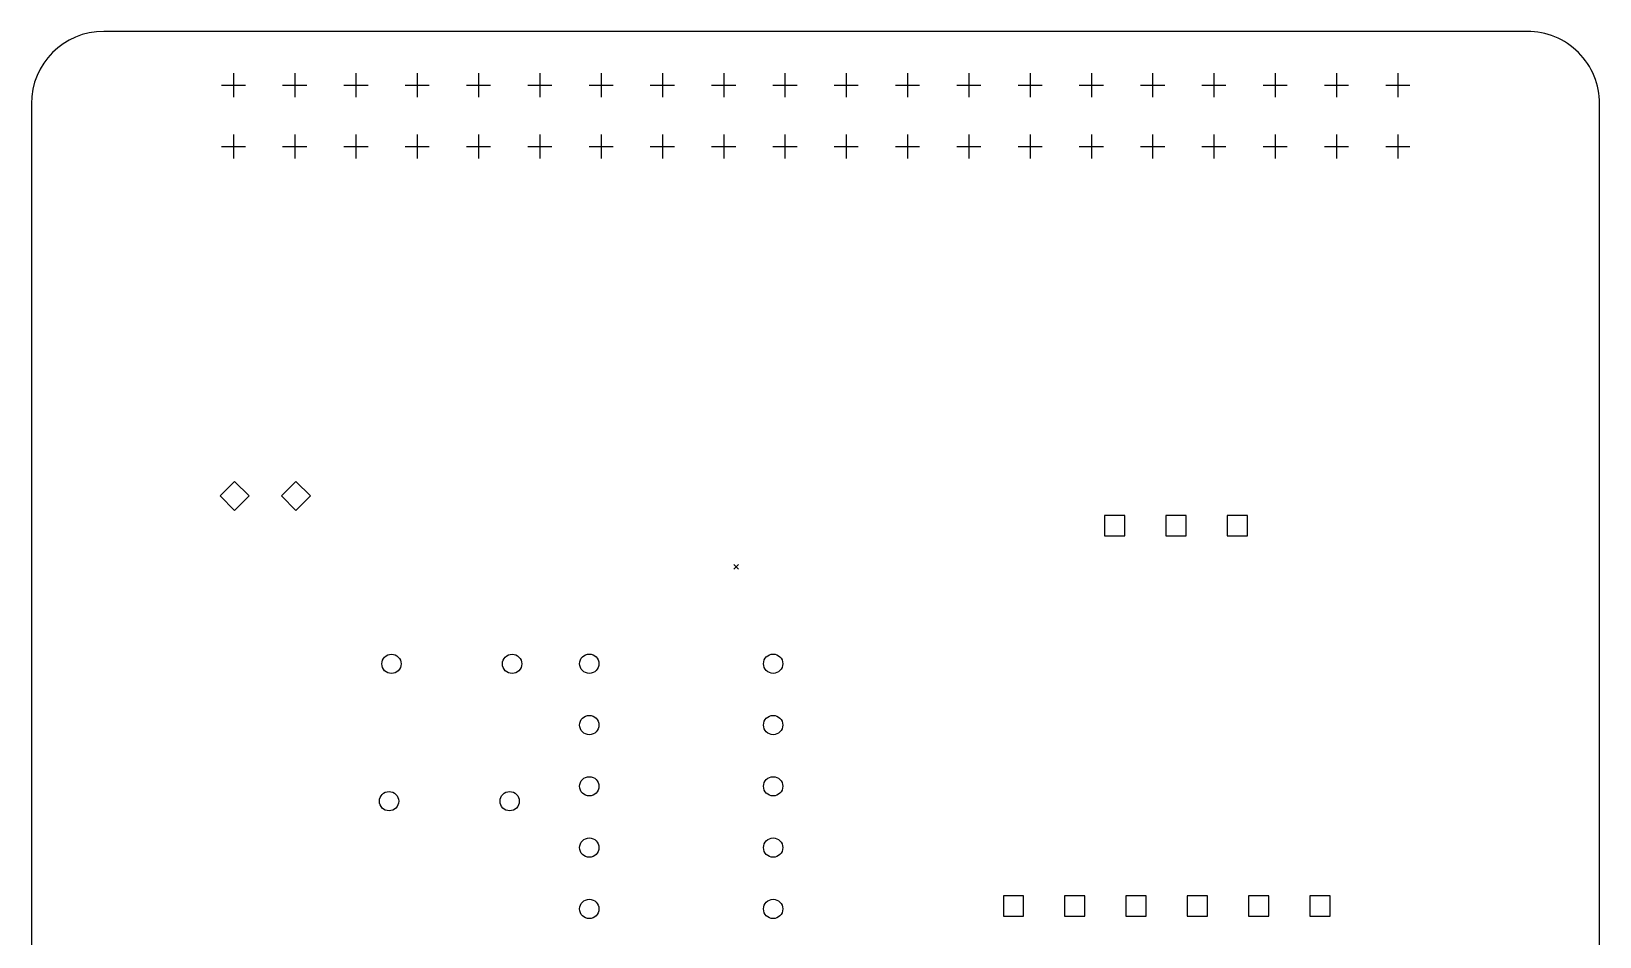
# Model space of a CAD drawing. Extents: x 77.3 to 143.5, y -135.5 to -60.8.
# Drawn here: x 78.5 to 143.5, y -98.3 to -60.8 of the extents above; entities that cross this region are included whole.
import ezdxf

# ---------------------------------------------------------------- set-up
doc = ezdxf.new("R2010")
doc.units = 0
doc.layers.add('BLACK', color=7, linetype='CONTINUOUS')

msp = doc.modelspace()

# ---------------------------------------------------------------- linework, layer by layer
at = {"layer": 'BLACK', "linetype": 'CONTINUOUS'}
for p, q in [((140.546, -60.8176), (81.5464, -60.8176)), ((86.92, -62.55), (86.92, -63.55)), ((89.46, -62.55), (89.46, -63.55)), ((92, -62.55), (92, -63.55)), ((94.54, -62.55), (94.54, -63.55)), ((97.08, -62.55), (97.08, -63.55)), ((99.62, -62.55), (99.62, -63.55)), ((102.16, -62.55), (102.16, -63.55)), ((104.7, -62.55), (104.7, -63.55)), ((107.24, -62.55), (107.24, -63.55)), ((109.78, -62.55), (109.78, -63.55)), ((112.32, -62.55), (112.32, -63.55)), ((114.86, -62.55), (114.86, -63.55)), ((117.4, -62.55), (117.4, -63.55)), ((119.94, -62.55), (119.94, -63.55)), ((122.48, -62.55), (122.48, -63.55)), ((125.02, -62.55), (125.02, -63.55)), ((127.56, -62.55), (127.56, -63.55)), ((130.1, -62.55), (130.1, -63.55)), ((132.64, -62.55), (132.64, -63.55)), ((135.18, -62.55), (135.18, -63.55)), ((86.42, -63.05), (87.42, -63.05)), ((88.96, -63.05), (89.96, -63.05)), ((91.5, -63.05), (92.5, -63.05)), ((94.04, -63.05), (95.04, -63.05)), ((96.58, -63.05), (97.58, -63.05)), ((99.12, -63.05), (100.12, -63.05)), ((101.66, -63.05), (102.66, -63.05)), ((104.2, -63.05), (105.2, -63.05)), ((106.74, -63.05), (107.74, -63.05)), ((109.28, -63.05), (110.28, -63.05)), ((111.82, -63.05), (112.82, -63.05)), ((114.36, -63.05), (115.36, -63.05)), ((116.9, -63.05), (117.9, -63.05)), ((119.44, -63.05), (120.44, -63.05)), ((121.98, -63.05), (122.98, -63.05)), ((124.52, -63.05), (125.52, -63.05)), ((127.06, -63.05), (128.06, -63.05)), ((129.6, -63.05), (130.6, -63.05)), ((132.14, -63.05), (133.14, -63.05)), ((134.68, -63.05), (135.68, -63.05)), ((78.5464, -63.8176), (78.5464, -113.818)), ((143.546, -113.823), (143.546, -63.8176)), ((86.42, -65.59), (87.42, -65.59)), ((86.92, -65.09), (86.92, -66.09)), ((88.96, -65.59), (89.96, -65.59)), ((89.46, -65.09), (89.46, -66.09)), ((91.5, -65.59), (92.5, -65.59)), ((92, -65.09), (92, -66.09)), ((94.04, -65.59), (95.04, -65.59)), ((94.54, -65.09), (94.54, -66.09)), ((96.58, -65.59), (97.58, -65.59)), ((97.08, -65.09), (97.08, -66.09)), ((99.12, -65.59), (100.12, -65.59)), ((99.62, -65.09), (99.62, -66.09)), ((101.66, -65.59), (102.66, -65.59)), ((102.16, -65.09), (102.16, -66.09)), ((104.2, -65.59), (105.2, -65.59)), ((104.7, -65.09), (104.7, -66.09)), ((106.74, -65.59), (107.74, -65.59)), ((107.24, -65.09), (107.24, -66.09)), ((109.28, -65.59), (110.28, -65.59)), ((109.78, -65.09), (109.78, -66.09)), ((111.82, -65.59), (112.82, -65.59)), ((112.32, -65.09), (112.32, -66.09)), ((114.36, -65.59), (115.36, -65.59)), ((114.86, -65.09), (114.86, -66.09)), ((116.9, -65.59), (117.9, -65.59)), ((117.4, -65.09), (117.4, -66.09)), ((119.44, -65.59), (120.44, -65.59)), ((119.94, -65.09), (119.94, -66.09)), ((121.98, -65.59), (122.98, -65.59)), ((122.48, -65.09), (122.48, -66.09)), ((124.52, -65.59), (125.52, -65.59)), ((125.02, -65.09), (125.02, -66.09)), ((127.06, -65.59), (128.06, -65.59)), ((127.56, -65.09), (127.56, -66.09)), ((129.6, -65.59), (130.6, -65.59)), ((130.1, -65.09), (130.1, -66.09)), ((132.14, -65.59), (133.14, -65.59)), ((132.64, -65.09), (132.64, -66.09)), ((134.68, -65.59), (135.68, -65.59)), ((135.18, -65.09), (135.18, -66.09)), ((86.9696, -79.4608), (86.3696, -80.0608)), ((87.5696, -80.0608), (86.9696, -79.4608)), ((89.5096, -79.4608), (88.9096, -80.0608)), ((90.1096, -80.0608), (89.5096, -79.4608)), ((86.3696, -80.0608), (86.9696, -80.6608)), ((86.9696, -80.6608), (87.5696, -80.0608)), ((88.9096, -80.0608), (89.5096, -80.6608)), ((89.5096, -80.6608), (90.1096, -80.0608)), ((123.865, -80.8793), (123.023, -80.8793)), ((123.023, -80.8793), (123.023, -81.7207)), ((123.865, -81.7207), (123.865, -80.8793)), ((126.405, -80.8793), (125.563, -80.8793)), ((125.563, -80.8793), (125.563, -81.7207)), ((126.405, -81.7207), (126.405, -80.8793)), ((128.945, -80.8793), (128.103, -80.8793)), ((128.103, -80.8793), (128.103, -81.7207)), ((128.945, -81.7207), (128.945, -80.8793)), ((123.023, -81.7207), (123.865, -81.7207)), ((125.563, -81.7207), (126.405, -81.7207)), ((128.103, -81.7207), (128.945, -81.7207)), ((107.661, -82.903), (107.861, -83.103)), ((107.861, -82.903), (107.661, -83.103)), ((119.674, -96.6273), (118.832, -96.6273)), ((118.832, -96.6273), (118.832, -97.4687)), ((119.674, -97.4687), (119.674, -96.6273)), ((122.214, -96.6273), (121.372, -96.6273)), ((121.372, -96.6273), (121.372, -97.4687)), ((122.214, -97.4687), (122.214, -96.6273)), ((124.754, -96.6273), (123.912, -96.6273)), ((123.912, -96.6273), (123.912, -97.4687)), ((124.754, -97.4687), (124.754, -96.6273)), ((127.294, -96.6273), (126.452, -96.6273)), ((126.452, -96.6273), (126.452, -97.4687)), ((127.294, -97.4687), (127.294, -96.6273)), ((129.834, -96.6273), (128.992, -96.6273)), ((128.992, -96.6273), (128.992, -97.4687)), ((129.834, -97.4687), (129.834, -96.6273)), ((132.374, -96.6273), (131.532, -96.6273)), ((131.532, -96.6273), (131.532, -97.4687)), ((132.374, -97.4687), (132.374, -96.6273)), ((118.832, -97.4687), (119.674, -97.4687)), ((121.372, -97.4687), (122.214, -97.4687)), ((123.912, -97.4687), (124.754, -97.4687)), ((126.452, -97.4687), (127.294, -97.4687)), ((128.992, -97.4687), (129.834, -97.4687)), ((131.532, -97.4687), (132.374, -97.4687))]:
    msp.add_line(p, q, dxfattribs=at)
at = {"layer": 'BLACK'}
for centre in [(93.472, -87.0204), (98.472, -87.0204), (101.671, -87.0148), (109.291, -87.0148), (101.671, -89.5548), (109.291, -89.5548), (101.671, -92.0948), (109.291, -92.0948), (93.3704, -92.71), (98.3704, -92.71), (101.671, -94.6348), (109.291, -94.6348), (101.671, -97.1748), (109.291, -97.1748)]:
    msp.add_circle(centre, 0.4, dxfattribs=at)
for centre, start, end in [((81.5464, -63.8176), -269.999, -180), ((140.546, -63.8176), -0.00021, 90.0008)]:
    msp.add_arc(centre, 3, start, end, dxfattribs=at)

doc.saveas('drawing.dxf')
